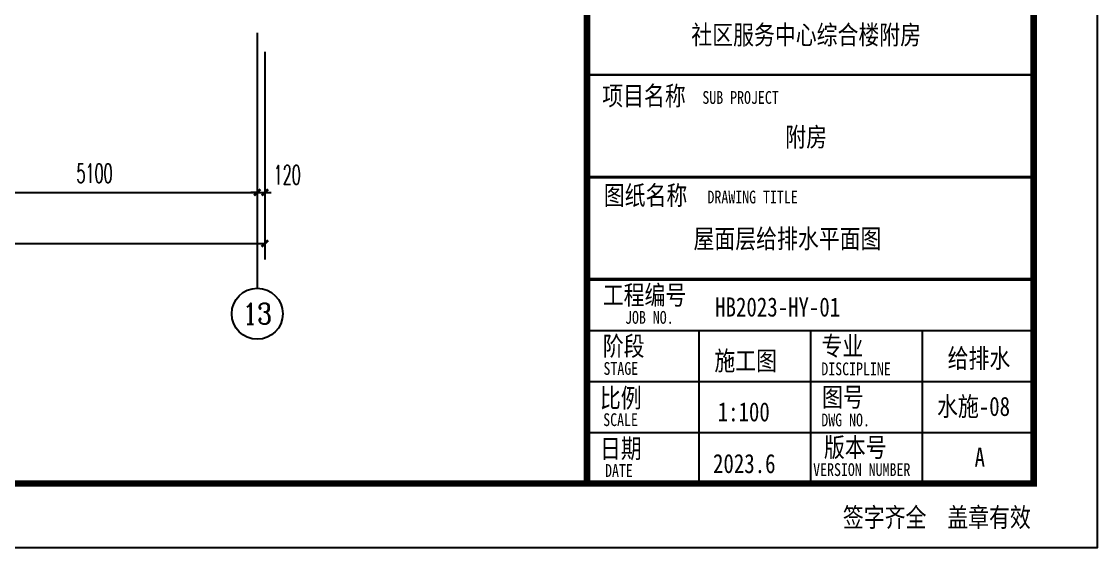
# Model space of a CAD drawing. Header units: inches. Extents: x -1293886 to -986005, y -15154 to 203628.
# Drawn here: x -1002867 to -986005, y -15154 to -6917 of the extents above; entities that cross this region are included whole.
import ezdxf
from ezdxf.enums import TextEntityAlignment as Align

# ---------------------------------------------------------------- set-up
doc = ezdxf.new("R2010")
doc.units = ezdxf.units.IN
doc.header["$LTSCALE"] = 100
doc.header["$MEASUREMENT"] = 0
doc.layers.get('0').update_dxf_attribs({"color": 252})
for name, color, linetype in [('AXIS_TEXT', 7, 'Continuous'), ('TK', 142, 'Continuous'), ('XM', 7, 'Continuous')]:
    doc.layers.add(name, color=color, linetype=linetype)
doc.styles.add('_TCH_AXIS', font='COMPLEX', dxfattribs={"bigfont": 'GBCBIG'})
doc.styles.add('COMPLEX', font='COMPLEX')
doc.styles.add('DIM_FONT', font='bzxw.shx', dxfattribs={"width": 0.55, "bigfont": 'bzhz.shx'})
doc.styles.add('HYZT1', font='SimSun.ttf', dxfattribs={"width": 0.8})
doc.styles.add('HZ', font='SIMPLEX.SHX', dxfattribs={"width": 0.55, "bigfont": 'HZTXT.SHX'})
doc.dimstyles.new('DIMN', dxfattribs={"dimtxt": 300, "dimasz": 100, "dimexe": 250, "dimexo": 300, "dimgap": 150, "dimtad": 1, "dimdec": 0, "dimzin": 0, "dimdsep": 46, "dimtxsty": 'DIM_FONT', "dimblk": 'ARCHTICK', "dimcen": 0.09, "dimclrt": 7, "dimazin": 2, "dimtfac": 1, "dimtdec": 0, "dimtix": 1, "dimtmove": 2, "dimatfit": 3, "dimldrblk": 'ARCHTICK', "dimfxl": 0, "dimtolj": 1, "dimtzin": 0, "dimarcsym": 0})

# ---------------------------------------------------------------- blocks, each defined once
blk = doc.blocks.new('_ArchTick')
at = {"color": 0, "linetype": 'ByBlock', "const_width": 0.4}
blk.add_lwpolyline([(-0.5, -0.5), (0.5, 0.5)], dxfattribs=at)
blk = doc.blocks.new('*D243')
at = {"color": 0, "lineweight": -2}
for p, q in [((-1004273, -7394), (-1004273, -9844)), ((-999173, -7394), (-999173, -9844)), ((-1004273, -9594), (-999173, -9594))]:
    blk.add_line(p, q, dxfattribs=at)
at = {"layer": 'Defpoints', "color": 0}
for p in [(-1004273, -7094), (-999173, -7094), (-999173, -9594)]:
    blk.add_point(p, dxfattribs=at)
at = {"color": 0, "lineweight": -2, "xscale": 100, "yscale": 100, "zscale": 100, "rotation": 180}
blk.add_blockref('_ArchTick', (-1004273, -9594), dxfattribs=at)
at = {"color": 0, "lineweight": -2, "xscale": 100, "yscale": 100, "zscale": 100}
blk.add_blockref('_ArchTick', (-999173, -9594), dxfattribs=at)
at = {"color": 7, "insert": (-1001723, -9294), "char_height": 300, "attachment_point": 5, "style": 'HZ'}
blk.add_mtext('\\A1;5100', dxfattribs=at)
blk = doc.blocks.new('*D244')
at = {"color": 0, "lineweight": -2}
for p, q in [((-999173, -7394), (-999173, -9844)), ((-999053, -7394), (-999053, -9844)), ((-999173, -9594), (-999273, -9594)), ((-999173, -9594), (-999053, -9594)), ((-999053, -9594), (-998953, -9594))]:
    blk.add_line(p, q, dxfattribs=at)
at = {"layer": 'Defpoints', "color": 0}
for p in [(-999173, -7094), (-999053, -7094), (-999053, -9594)]:
    blk.add_point(p, dxfattribs=at)
at = {"color": 0, "lineweight": -2, "xscale": 100, "yscale": 100, "zscale": 100}
blk.add_blockref('_ArchTick', (-999173, -9594), dxfattribs=at)
at = {"color": 0, "lineweight": -2, "xscale": 100, "yscale": 100, "zscale": 100, "rotation": 180}
blk.add_blockref('_ArchTick', (-999053, -9594), dxfattribs=at)
at = {"color": 7, "insert": (-998703, -9319), "char_height": 300, "attachment_point": 5, "style": 'HZ'}
blk.add_mtext('\\A1;120', dxfattribs=at)
blk = doc.blocks.new('*D245')
at = {"color": 0, "lineweight": -2}
for p, q in [((-1038193, -7394), (-1038193, -10644)), ((-999053, -7394), (-999053, -10644)), ((-1038193, -10394), (-999053, -10394))]:
    blk.add_line(p, q, dxfattribs=at)
at = {"layer": 'Defpoints', "color": 0}
for p in [(-1038193, -7094), (-999053, -7094), (-999053, -10394)]:
    blk.add_point(p, dxfattribs=at)
at = {"color": 0, "lineweight": -2, "xscale": 100, "yscale": 100, "zscale": 100, "rotation": 180}
blk.add_blockref('_ArchTick', (-1038193, -10394), dxfattribs=at)
at = {"color": 0, "lineweight": -2, "xscale": 100, "yscale": 100, "zscale": 100}
blk.add_blockref('_ArchTick', (-999053, -10394), dxfattribs=at)
at = {"color": 7, "insert": (-1018623, -10094), "char_height": 300, "attachment_point": 5, "style": 'HZ'}
blk.add_mtext('\\A1;39140', dxfattribs=at)
blk = doc.blocks.new('_AXISO')
blk.add_circle((0, 0), 0.5)
at = {"layer": 'AXIS_TEXT', "style": 'COMPLEX', "width": 1.041667}
blk.add_attdef('A', text='', height=0.56, dxfattribs=at).set_placement((-0.25, -0.28), (0.25, -0.28), align=Align.FIT)
blk = doc.blocks.new('A$C05385F37')
at = {"layer": 'TK'}
for p, q in [((-1000, -34600), (-8000, -34600)), ((-7944, -34600), (-1000, -34600)), ((-8000, -36200), (-1000, -36200)), ((-8000, -36200), (-1000, -36200)), ((-1000, -36200), (-8000, -36200)), ((-8000, -36200), (-1000, -36200)), ((-8000, -36200), (-2830, -36200)), ((-8000, -36200), (-1000, -36200)), ((-8000, -36200), (-1000, -36200)), ((-8000, -38600), (-1000, -38600)), ((-8000, -38600), (-1000, -38600)), ((-6250, -38600), (-6250, -41000)), ((-4500, -38600), (-4500, -41000)), ((-2750, -38600), (-2750, -41000)), ((-8000, -39400), (-1000, -39400)), ((-8000, -40200), (-1000, -40200))]:
    blk.add_line(p, q, dxfattribs=at)
for points, const_width in [([(-8000, -1000), (-8000, -41000)], 100), ([(-8000, -36200), (-1000, -36200)], 50), ([(-7944, -36200), (-1000, -36200)], 50), ([(-8000, -37800), (-1000, -37800)], 50)]:
    blk.add_lwpolyline(points, dxfattribs=dict(at, const_width=const_width))
at = {"layer": 'TK', "style": 'HYZT1', "width": 0.8}
for s, height, p in [('项目名称', 300, (-7762, -35077)), ('SUB PROJECT', 200, (-6192, -35053)), ('图纸名称', 300, (-7737, -36636)), ('DRAWING TITLE', 200, (-6112, -36612)), ('工程编号', 300, (-7753, -38197)), ('JOB NO.', 200, (-7404, -38497)), ('阶段', 300, (-7753, -38997)), ('专业', 300, (-4325, -38995)), ('STAGE', 200, (-7742, -39297)), ('DISCIPLINE', 200, (-4328, -39303)), ('比例', 300, (-7798, -39809)), ('图号', 300, (-4317, -39795)), ('SCALE', 200, (-7746, -40099)), ('DWG NO.', 200, (-4328, -40103)), ('日期', 300, (-7798, -40600)), ('版本号', 300, (-4287, -40582)), ('DATE', 200, (-7717, -40895)), ('VERSION NUMBER', 200, (-4456, -40881)), ('签字齐全  盖章有效', 300, (-3990, -41678))]:
    blk.add_text(s, height=height, dxfattribs=at).set_placement(p)

msp = doc.modelspace()

# ---------------------------------------------------------------- linework, layer by layer
msp.add_line((-999172.7, -7094), (-999172.7, -11094))
at = {"layer": 'TK'}
msp.add_lwpolyline([(-1045405.2, -15153.6), (-986005.2, -15153.6), (-986005.2, 26846.4), (-1045405.2, 26846.4)], close=True, dxfattribs=at)
at = {"layer": 'TK', "const_width": 100}
msp.add_lwpolyline([(-1042905.2, -14153.6), (-987005.2, -14153.6), (-987005.2, 25846.4), (-1042905.2, 25846.4)], close=True, dxfattribs=at)

# ---------------------------------------------------------------- block references
at = {"color": 4}
msp.add_blockref('A$C05385F37', (-986005.2, 26846.4), dxfattribs=at)
ref = msp.add_blockref('_AXISO', (-999172.7, -11494), dxfattribs=dict(xscale=800, yscale=800, zscale=800))
ref.add_attrib('A', '13', dxfattribs={"layer": 'AXIS_TEXT', "height": 328.45, "style": '_TCH_AXIS'}).set_placement((-999399.4, -11658.2), (-998945.9, -11658.2), align=Align.FIT)

# ---------------------------------------------------------------- texts
at = {"layer": 'XM', "style": 'HYZT1', "width": 0.8}
for s, p in [('社区服务中心综合楼附房', (-990569.9, -7125.8)), ('附房', (-990569.9, -8725.8))]:
    msp.add_text(s, height=300, dxfattribs=at).set_placement(p, align=Align.MIDDLE_CENTER)
for s, p in [('屋面层给排水平面图', (-992337.1, -10467.8)), ('HB2023-HY-01', (-991996.6, -11537.6)), ('施工图', (-992008.6, -12380)), ('给排水', (-988353.8, -12340.4)), ('水施-08', (-988519.8, -13093.9)), ('1:100', (-991957.1, -13179.7)), ('A', (-987931.3, -13889.9)), ('2023.6', (-992030.3, -13989.4))]:
    msp.add_text(s, height=300, dxfattribs=at).set_placement(p)

# ---------------------------------------------------------------- dimensions: what is measured, and where the dimension line sits
for p1, p2, distance, picture, middle in [((-1038192.7, -7094), (-999052.7, -7094), -3300, '*D245', (-1018622.7, -10094)), ((-1004272.7, -7094), (-999172.7, -7094), -2500, '*D243', (-1001722.7, -9294))]:
    dim = msp.add_aligned_dim(p1=p1, p2=p2, distance=distance, dimstyle='DIMN', override={"dimtxsty": 'HZ'})
    dim.commit()
    dim.dimension.update_dxf_attribs({"geometry": picture, "text_midpoint": middle})
dim = msp.add_linear_dim(base=(-999052.7, -9594), p1=(-999172.7, -7094), p2=(-999052.7, -7094), angle=0, dimstyle='DIMN', override={"dimtxsty": 'HZ'})
dim.commit()
dim.dimension.update_dxf_attribs({"geometry": '*D244', "text_midpoint": (-998702.7, -9319), "dimtype": 161})

doc.saveas('drawing.dxf')
